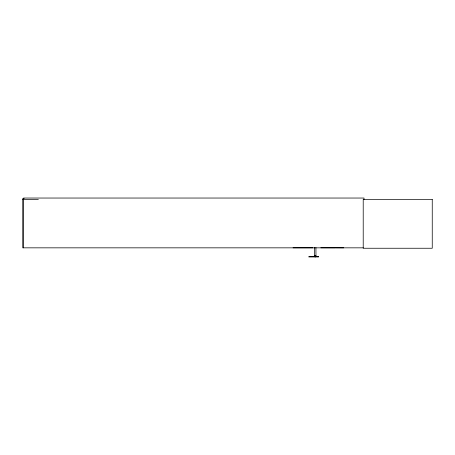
<?xml version="1.0" encoding="UTF-8"?>
<svg xmlns="http://www.w3.org/2000/svg" width="455" height="455" viewBox="0 0 455 455"><rect width="100%" height="100%" fill="white"/><g stroke="black" fill="none" stroke-linecap="round" stroke-linejoin="round"><path stroke-width="0.68" d="M293.06 247.821L312.83 247.821M24.172 198.551L22.75 198.551L22.75 247.838L363.306 247.838M22.75 199.466L38.356 199.466M320.849 247.81L335.142 247.827M335.574 247.787L343.73 247.838M315.969 255.335L314.445 255.335L314.445 256.552M364.017 199.466L364.017 198.039L23.552 198.039L23.552 247.838M315.918 247.492L315.969 256.552M315.412 256.552L315.412 256.961M315.002 256.552L315.002 256.961M314.496 247.492L314.496 256.552M432.25 199.466L363.215 199.466L363.215 248.248L432.25 248.248L432.25 199.466M318.58 256.552L308.826 256.552L308.826 256.961L318.58 256.961L318.58 256.552"/></g></svg>
